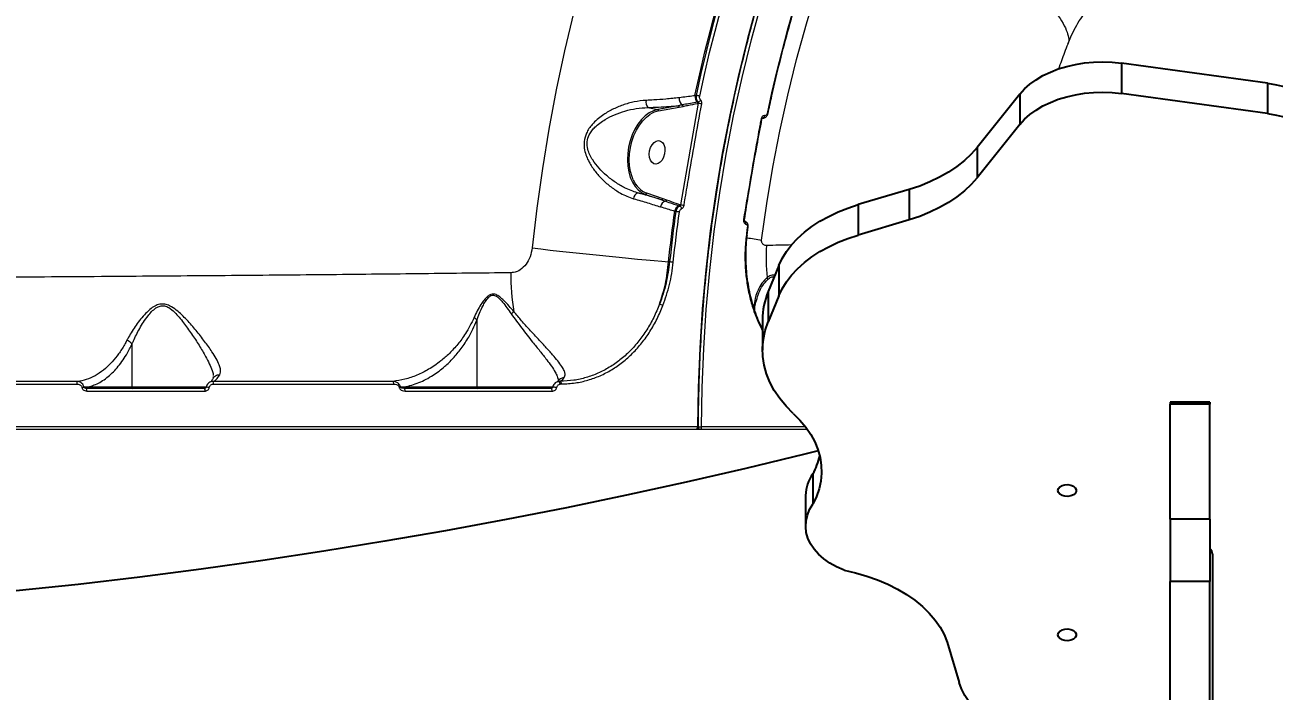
# Model space of a CAD drawing. Header units: millimetres. Extents: x -6879 to 7341, y -8047 to 7187.
# Drawn here: x -119.9 to 352.9, y 1686.1 to 1938.3 of the extents above; entities that cross this region are included whole.
import ezdxf

# ---------------------------------------------------------------- set-up
doc = ezdxf.new("R2010")
doc.units = ezdxf.units.MM
for name, color, linetype in [('DIKOM_ОБЪЕКТ', 7, 'Continuous'), ('DIKOM_РАЗМЕР_ЗОНА', 7, 'Continuous'), ('DIKOM_РАЗМЕР_ОБЪЕКТА', 7, 'Continuous')]:
    doc.layers.add(name, color=color, linetype=linetype)
doc.styles.add('style1', font='arial.ttf', dxfattribs={"width": 0.8})
doc.dimstyles.new('1-50', dxfattribs={"dimtxt": 300, "dimasz": 200, "dimexe": 100, "dimexo": 0, "dimgap": 100, "dimtad": 0, "dimdec": 0, "dimtxsty": 'style1', "dimcen": 0, "dimclrd": 7, "dimclre": 7, "dimadec": 1, "dimazin": 2, "dimtfac": 1, "dimtdec": 0, "dimtmove": 1, "dimatfit": 3, "dimfxl": 0, "dimlwd": 25, "dimlwe": 18, "dimarcsym": 0})

# ---------------------------------------------------------------- blocks, each defined once
blk = doc.blocks.new('A$C65FB368C')
for p, q in [((-1052.1, 36.82), (-1059.65, -18.48)), ((-1052.1, 36.82), (-1040.61, 36.82)), ((-1040.61, 36.82), (-1048.16, -18.48)), ((-931.22, 15), (-931.22, 0)), ((-931.22, 15), (-930.5, 15)), ((-930.5, 15), (-930.5, 0)), ((-886.95, 15), (-930.5, 15)), ((-886.95, 15), (-886.95, 0)), ((-886.95, 15), (-863.42, 15)), ((-873.71, 16), (-795.44, 16)), ((-863.42, 15), (-863.42, 0)), ((-759.28, 15), (-863.42, 15)), ((-931.22, 0), (-930.5, 0)), ((-886.95, 0), (-930.5, 0)), ((-886.95, 0), (-863.42, 0)), ((-759.28, 0), (-863.42, 0)), ((-1059.65, -18.48), (-1048.16, -18.48)), ((-1047.92, -56.88), (-1036.43, -56.88)), ((-1047.92, -56.88), (-1027.71, -73.04)), ((-1036.43, -56.88), (-1016.22, -73.04)), ((-1027.71, -73.04), (-1016.22, -73.04)), ((-840.35, -84.36), (-825.14, -79.93)), ((-1011.79, -98.85), (-1000.3, -98.85)), ((-1011.79, -98.85), (-1006.08, -118.05)), ((-1000.3, -98.85), (-994.58, -118.05)), ((-1006.08, -118.05), (-994.58, -118.05)), ((-904.15, -135.23), (-892.66, -135.23)), ((-895.96, -137.97), (-884.47, -137.97)), ((-983.01, -148.12), (-971.52, -148.12)), ((-983.01, -148.12), (-973.14, -152.17)), ((-971.52, -148.12), (-961.65, -152.17)), ((-973.14, -152.17), (-961.65, -152.17)), ((-962.45, -154.31), (-950.96, -154.31))]:
    blk.add_line(p, q)
at = {"flags": 128}
for points in [[(-1052.1, 36.82), (-1051.51, 40.28), (-1050.69, 43.62), (-1049.66, 46.81), (-1048.43, 49.82), (-1047.01, 52.63), (-1045.41, 55.19), (-1043.65, 57.49), (-1041.75, 59.49), (-1039.73, 61.18), (-1037.6, 62.55), (-1035.4, 63.57)], [(-1040.61, 36.82), (-1040.02, 40.28), (-1039.2, 43.62), (-1038.17, 46.81), (-1036.94, 49.82), (-1035.52, 52.63), (-1033.92, 55.19), (-1032.16, 57.49), (-1030.26, 59.49), (-1028.24, 61.18), (-1026.11, 62.55), (-1023.91, 63.57)], [(-1047.92, -56.88), (-1049.88, -55.12), (-1051.71, -53.06), (-1053.4, -50.73), (-1054.93, -48.15), (-1056.28, -45.34), (-1057.45, -42.34), (-1058.42, -39.16), (-1059.18, -35.85), (-1059.72, -32.44), (-1060.04, -28.97), (-1060.14, -25.46), (-1060, -21.95), (-1059.65, -18.48)], [(-1036.43, -56.88), (-1038.39, -55.12), (-1040.22, -53.06), (-1041.91, -50.73), (-1043.44, -48.15), (-1044.79, -45.34), (-1045.96, -42.34), (-1046.93, -39.16), (-1047.69, -35.85), (-1048.23, -32.44), (-1048.55, -28.97), (-1048.65, -25.46), (-1048.51, -21.95), (-1048.16, -18.48)], [(-897.81, -42.5), (-898.54, -42.31), (-899.19, -41.76), (-899.69, -40.91), (-899.99, -39.86), (-900.05, -38.71), (-899.87, -37.59), (-899.47, -36.63), (-898.88, -35.92), (-898.18, -35.55), (-897.44, -35.55), (-896.74, -35.92), (-896.16, -36.63), (-895.75, -37.59), (-895.57, -38.71), (-895.63, -39.86), (-895.93, -40.91), (-896.43, -41.76), (-897.08, -42.31), (-897.81, -42.5)], [(-843.17, -42.5), (-843.9, -42.31), (-844.56, -41.76), (-845.06, -40.91), (-845.35, -39.86), (-845.42, -38.71), (-845.23, -37.59), (-844.83, -36.63), (-844.24, -35.92), (-843.54, -35.55), (-842.8, -35.55), (-842.1, -35.92), (-841.52, -36.63), (-841.11, -37.59), (-840.93, -38.71), (-840.99, -39.86), (-841.29, -40.91), (-841.79, -41.76), (-842.44, -42.31), (-843.17, -42.5)], [(-804.17, -53.62), (-805.27, -57.2), (-806.57, -60.61), (-808.06, -63.83), (-809.73, -66.83), (-811.56, -69.58), (-813.54, -72.07), (-815.66, -74.28), (-817.9, -76.18), (-820.24, -77.77), (-822.66, -79.02), (-825.14, -79.93)], [(-1027.71, -73.04), (-1025.17, -75.29), (-1022.75, -77.86), (-1020.48, -80.73), (-1018.37, -83.88), (-1016.43, -87.29), (-1014.68, -90.94), (-1013.13, -94.8), (-1011.79, -98.85)], [(-1016.22, -73.04), (-1013.68, -75.29), (-1011.26, -77.86), (-1008.99, -80.73), (-1006.87, -83.88), (-1004.94, -87.29), (-1003.19, -90.94), (-1001.64, -94.8), (-1000.3, -98.85)], [(-867.6, -123.45), (-866.61, -119.06), (-865.39, -114.82), (-863.96, -110.74), (-862.32, -106.85), (-860.48, -103.19), (-858.45, -99.77), (-856.26, -96.62), (-853.9, -93.76), (-851.41, -91.2), (-848.78, -88.97), (-846.06, -87.08), (-843.24, -85.54), (-840.35, -84.36)], [(-983.01, -148.12), (-985.71, -146.83), (-988.34, -145.21), (-990.87, -143.27), (-993.3, -141.02), (-995.6, -138.47), (-997.77, -135.65), (-999.78, -132.57), (-1001.63, -129.24), (-1003.3, -125.7), (-1004.79, -121.96), (-1006.08, -118.05)], [(-971.52, -148.12), (-974.22, -146.83), (-976.85, -145.21), (-979.38, -143.27), (-981.81, -141.02), (-984.11, -138.47), (-986.28, -135.65), (-988.29, -132.57), (-990.14, -129.24), (-991.81, -125.7), (-993.3, -121.96), (-994.58, -118.05)], [(-867.6, -123.45), (-868.86, -126.24), (-870.32, -128.79), (-871.95, -131.09), (-873.73, -133.08), (-875.65, -134.76), (-877.67, -136.11), (-879.77, -137.09), (-881.93, -137.72), (-884.12, -137.96), (-886.32, -137.83), (-888.49, -137.33), (-890.61, -136.46), (-892.66, -135.23)], [(-926.95, -142.64), (-924.43, -140.12), (-921.79, -137.92), (-919.05, -136.04), (-916.22, -134.51), (-913.32, -133.33), (-910.38, -132.51), (-907.4, -132.05), (-904.4, -131.96), (-901.41, -132.23), (-898.45, -132.87), (-895.52, -133.87), (-892.66, -135.23)], [(-912.9, -133.19), (-911.63, -138.25), (-906.19, -160.66), (-900.99, -183.17), (-896.03, -205.8), (-891.31, -228.52), (-886.83, -251.34), (-882.59, -274.26), (-878.59, -297.26), (-874.84, -320.34), (-871.34, -343.5), (-868.07, -366.74), (-865.06, -390.03), (-862.29, -413.39), (-859.77, -436.81), (-857.5, -460.27), (-855.47, -483.78), (-853.7, -507.33), (-852.17, -530.92)], [(-926.95, -142.64), (-929.73, -145.39), (-932.65, -147.81), (-935.68, -149.86), (-938.81, -151.53), (-942.01, -152.82), (-945.26, -153.71), (-948.55, -154.21), (-951.85, -154.3), (-955.15, -153.99), (-958.42, -153.28), (-961.65, -152.17)]]:
    blk.add_lwpolyline(points, dxfattribs=at)
for centre, radius, start, end in [((-873.66, 13.16), 2.85, 90.9951, 139.9134), ((-917.43, -159.6), 27.76, 61.4252, 76.3739), ((-895.75, -123.86), 14.13, 233.5213, 269.1491), ((-962.39, -126.35), 27.97, 247.3883, 269.8686)]:
    blk.add_arc(centre, radius, start, end)
blk = doc.blocks.new('A$C5DEC43E6')
at = {"color": 7, "linetype": 'Continuous', "lineweight": 15, "rotation": 270}
blk.add_blockref('A$C65FB368C', (448.01, -450), dxfattribs=at)
blk = doc.blocks.new('*D19')
at = {"layer": 'Defpoints', "color": 0, "transparency": 16777216}
for p in [(5624.04, 6094.27), (-4435.35, 2864.29), (5624.04, -2640.11)]:
    blk.add_point(p, dxfattribs=at)
at = {"layer": 'DIKOM_РАЗМЕР_ОБЪЕКТА', "color": 7, "lineweight": 18, "transparency": 16777216}
for p, q in [((-4435.35, 2864.29), (-4435.35, 6194.27)), ((5624.04, -2640.11), (5624.04, 6194.27))]:
    blk.add_line(p, q, dxfattribs=at)
at = {"layer": 'DIKOM_РАЗМЕР_ОБЪЕКТА', "color": 7, "lineweight": 25, "transparency": 16777216}
for p, q in [((-4235.35, 6094.27), (2113.67, 6094.27)), ((5424.04, 6094.27), (3193.46, 6094.27))]:
    blk.add_line(p, q, dxfattribs=at)
at = {"layer": 'DIKOM_РАЗМЕР_ОБЪЕКТА', "color": 7, "transparency": 16777216}
for points in [[(-4235.35, 6127.6), (-4235.35, 6060.94), (-4435.35, 6094.27)], [(5424.04, 6127.6), (5424.04, 6060.94), (5624.04, 6094.27)]]:
    blk.add_solid(points, dxfattribs=at)
at = {"layer": 'DIKOM_РАЗМЕР_ОБЪЕКТА', "color": 0, "transparency": 16777216, "insert": (2653.56, 6094.27), "char_height": 300, "attachment_point": 5, "style": 'style1'}
blk.add_mtext('10100', dxfattribs=at)
blk = doc.blocks.new('*D17')
at = {"layer": 'Defpoints', "color": 0, "transparency": 16777216}
for p in [(-5935.35, 6990.27), (-5935.35, 998.27), (7340.79, -2830.86)]:
    blk.add_point(p, dxfattribs=at)
at = {"layer": 'DIKOM_РАЗМЕР_ЗОНА', "color": 7, "lineweight": 18, "transparency": 16777216}
for p, q in [((-5935.35, 998.27), (-5935.35, 7090.27)), ((7340.79, -2830.86), (7340.79, 7090.27))]:
    blk.add_line(p, q, dxfattribs=at)
at = {"layer": 'DIKOM_РАЗМЕР_ЗОНА', "color": 7, "lineweight": 25, "transparency": 16777216}
for p, q in [((-5735.35, 6990.27), (2016.67, 6990.27)), ((7140.79, 6990.27), (3096.46, 6990.27))]:
    blk.add_line(p, q, dxfattribs=at)
at = {"layer": 'DIKOM_РАЗМЕР_ЗОНА', "color": 7, "transparency": 16777216}
for points in [[(-5735.35, 7023.6), (-5735.35, 6956.94), (-5935.35, 6990.27)], [(7140.79, 7023.6), (7140.79, 6956.94), (7340.79, 6990.27)]]:
    blk.add_solid(points, dxfattribs=at)
at = {"layer": 'DIKOM_РАЗМЕР_ЗОНА', "color": 0, "transparency": 16777216, "insert": (2556.56, 6990.27), "char_height": 300, "attachment_point": 5, "style": 'style1'}
blk.add_mtext('13300', dxfattribs=at)

msp = doc.modelspace()

# ---------------------------------------------------------------- linework, layer by layer
at = {"layer": 'DIKOM_ОБЪЕКТ', "color": 7, "linetype": 'Continuous', "lineweight": 15}
for p, q in [((134.14, 1911.62), (133.69, 1911.55)), ((115.85, 1907.05), (119.57, 1906.31)), ((127.37, 1907.72), (119.57, 1906.31)), ((119.93, 1905.74), (127.73, 1907.16)), ((127.73, 1907.16), (129.23, 1907.47)), ((134.88, 1908.63), (128.18, 1870.15)), ((134.79, 1908.61), (134.88, 1908.63)), ((159.01, 1902.61), (159.01, 1902.62)), ((159.27, 1903.07), (159.34, 1903.08)), ((159.34, 1903.08), (159.36, 1903.08)), ((160.08, 1903.95), (160.06, 1903.96)), ((111.96, 1874.74), (114.94, 1874.15)), ((114.94, 1874.15), (121.1, 1872.1)), ((121.6, 1872.51), (115.44, 1874.56)), ((123, 1872), (121.6, 1872.51)), ((126.02, 1867.8), (126.43, 1867.66)), ((127.63, 1869.83), (127.95, 1869.73)), ((128.18, 1870.15), (127.95, 1870.22)), ((152.4, 1864.51), (152.4, 1864.52)), ((152.54, 1863.91), (152.49, 1863.93)), ((152.54, 1863.91), (152.5, 1863.93)), ((152.91, 1863.8), (152.53, 1863.98)), ((152.56, 1863.91), (152.54, 1863.91)), ((152.93, 1862.88), (152.95, 1862.88)), ((153.46, 1858.86), (153.85, 1861.74)), ((124.11, 1848.58), (123.69, 1848.58)), ((51.14, 1826.51), (51.14, 1801.18)), ((-79.41, 1817.39), (-79.41, 1801.18)), ((-48.65, 1805.17), (-48.63, 1804.88)), ((81.64, 1803.19), (81.99, 1803.29)), ((82.68, 1803.36), (81.99, 1803.29)), ((82.71, 1802.3), (83.15, 1802.35)), ((-79.41, 1801.18), (-95.89, 1801.18)), ((-51.24, 1801.18), (-79.41, 1801.18)), ((51.14, 1801.18), (23.71, 1801.18)), ((80, 1801.18), (51.14, 1801.18)), ((-491.53, 1785.18), (176.18, 1785.18))]:
    msp.add_line(p, q, dxfattribs=at)
at = {"layer": 'DIKOM_ОБЪЕКТ', "color": 7, "linetype": 'Continuous', "lineweight": 15, "flags": 128}
for points in [[(215.87, 2083.49), (208.51, 2070.64), (201.48, 2057.59), (194.78, 2044.37), (188.41, 2030.98), (182.39, 2017.43), (176.7, 2003.72), (171.37, 1989.87), (166.38, 1975.89), (161.75, 1961.79), (157.48, 1947.56), (153.56, 1933.23), (150.01, 1918.81), (146.83, 1904.29), (144.01, 1889.7), (141.56, 1875.04), (139.48, 1860.32), (137.77, 1845.55), (136.43, 1830.74), (135.47, 1815.91), (134.88, 1801.05), (134.67, 1786.18)], [(136.21, 1786.18), (136.42, 1801), (137, 1815.82), (137.96, 1830.61), (139.29, 1845.37), (141, 1860.1), (143.07, 1874.77), (145.52, 1889.39), (148.33, 1903.94), (151.5, 1918.41), (155.04, 1932.79), (158.95, 1947.08), (163.21, 1961.26), (167.82, 1975.32), (172.79, 1989.26), (178.11, 2003.07), (183.78, 2016.73), (189.79, 2030.24), (196.13, 2043.6), (202.82, 2056.78), (209.83, 2069.78), (217.17, 2082.6)], [(127.63, 2057.29), (121.51, 2043.47), (115.7, 2029.52), (110.23, 2015.43), (105.08, 2001.22), (100.25, 1986.88), (95.77, 1972.44), (91.61, 1957.89), (87.79, 1943.25), (84.31, 1928.52), (81.18, 1913.71), (78.38, 1898.84), (75.93, 1883.89), (73.83, 1868.9), (72.07, 1853.86)], [(158.93, 1856.83), (160.89, 1870.63), (163.2, 1884.39), (165.85, 1898.08), (168.85, 1911.69), (172.18, 1925.23), (175.86, 1938.67), (179.86, 1952.02), (184.2, 1965.25), (188.87, 1978.37), (193.87, 1991.37), (199.19, 2004.24)], [(133.69, 1911.55), (135.52, 1919.85), (137.48, 1928.14), (139.54, 1936.39), (141.73, 1944.61), (144.03, 1952.8), (146.44, 1960.96), (148.97, 1969.08), (151.61, 1977.16)], [(151.97, 1976.91), (149.34, 1968.87), (146.83, 1960.79), (144.43, 1952.67), (142.14, 1944.52), (139.97, 1936.34), (137.91, 1928.13), (135.97, 1919.89), (134.14, 1911.62)], [(135.48, 1911.34), (137.31, 1919.59), (139.25, 1927.81), (141.3, 1936.01), (143.47, 1944.17), (145.75, 1952.3), (148.15, 1960.4), (150.66, 1968.46), (153.28, 1976.48)], [(178.06, 1967.26), (175.54, 1959.56), (173.13, 1951.82), (170.82, 1944.05), (168.63, 1936.25), (166.55, 1928.41), (164.58, 1920.55), (162.72, 1912.65), (160.98, 1904.73)], [(119.57, 1906.31), (117.97, 1905.84), (116.38, 1905.03), (114.86, 1903.89), (113.42, 1902.45), (112.11, 1900.74), (110.94, 1898.8), (109.96, 1896.66), (109.17, 1894.39), (108.59, 1892.02), (108.25, 1889.61), (108.13, 1887.21), (108.26, 1884.87), (108.62, 1882.65), (109.21, 1880.59), (110.01, 1878.74), (111.01, 1877.14), (112.18, 1875.82), (113.5, 1874.82), (114.94, 1874.15)], [(110.35, 1879.63), (109.88, 1880.8), (109.31, 1882.8), (108.96, 1884.95), (108.84, 1887.22), (108.95, 1889.55), (109.28, 1891.88), (109.84, 1894.18), (110.61, 1896.39), (111.56, 1898.46), (112.69, 1900.34), (113.97, 1902), (115.36, 1903.4), (116.66, 1904.39)], [(122.18, 1889.44), (121.81, 1888.22), (121.24, 1887.15), (120.52, 1886.31), (119.71, 1885.78), (118.87, 1885.59), (118.06, 1885.76), (117.37, 1886.28), (116.83, 1887.1), (116.5, 1888.16), (116.4, 1889.38), (116.54, 1890.64), (116.91, 1891.86), (117.48, 1892.93), (118.2, 1893.77), (119.02, 1894.3), (119.86, 1894.49), (120.66, 1894.32), (121.36, 1893.8), (121.89, 1892.97), (122.22, 1891.91), (122.32, 1890.7), (122.18, 1889.44)], [(123.69, 1848.58), (123.94, 1850.98), (124.21, 1853.39), (124.49, 1855.79), (124.78, 1858.2), (125.07, 1860.6), (125.38, 1863), (125.69, 1865.4), (126.02, 1867.8)], [(126.43, 1867.66), (126.1, 1865.28), (125.79, 1862.9), (125.49, 1860.51), (125.19, 1858.13), (124.91, 1855.74), (124.63, 1853.35), (124.37, 1850.97), (124.11, 1848.58)], [(125.48, 1848.43), (125.74, 1850.82), (126, 1853.2), (126.28, 1855.58), (126.56, 1857.97), (126.85, 1860.35), (127.16, 1862.72), (127.47, 1865.1), (127.79, 1867.48)], [(153.52, 1861.8), (153.47, 1861.44), (153.43, 1861.08), (153.38, 1860.72), (153.33, 1860.36), (153.28, 1860), (153.24, 1859.64), (153.19, 1859.28), (153.14, 1858.92)], [(153.46, 1858.86), (153.46, 1858.86), (153.46, 1858.86)], [(72.07, 1853.86), (75.38, 1853.48), (78.85, 1853.08), (82.45, 1852.68), (86.15, 1852.28), (89.92, 1851.87), (93.72, 1851.47), (97.51, 1851.07), (101.26, 1850.69), (104.94, 1850.32), (108.51, 1849.97), (111.95, 1849.64), (115.21, 1849.33), (118.27, 1849.05), (121.11, 1848.8), (123.69, 1848.58)], [(82.71, 1802.3), (82.67, 1802.51), (82.6, 1802.7), (82.52, 1802.88), (82.43, 1803.03), (82.32, 1803.15), (82.21, 1803.24), (82.1, 1803.29), (81.99, 1803.29)], [(23.98, 1799.68), (23.97, 1799.87), (23.95, 1800.06), (23.91, 1800.23), (23.87, 1800.39), (23.81, 1800.51), (23.75, 1800.6), (23.67, 1800.66), (23.6, 1800.68)], [(79.65, 1799.67), (79.64, 1799.87), (79.61, 1800.06), (79.57, 1800.23), (79.5, 1800.38), (79.42, 1800.51), (79.34, 1800.6), (79.24, 1800.66), (79.14, 1800.68)], [(81.34, 1800.97), (81.09, 1801.02), (80.81, 1801.06), (80.53, 1801.1), (80.28, 1801.13), (80.07, 1801.15), (79.92, 1801.15), (79.85, 1801.14), (79.86, 1801.11)], [(134.03, 1785.18), (134.15, 1785.2), (134.27, 1785.26), (134.39, 1785.35), (134.48, 1785.47), (134.56, 1785.62), (134.62, 1785.8), (134.66, 1785.98), (134.67, 1786.18)], [(134.67, 1786.18), (134.81, 1786.18), (134.92, 1786.18), (134.99, 1786.18), (135.03, 1786.18), (135.03, 1786.18)], [(135.02, 1786.18), (135.1, 1786.18), (135.28, 1786.18), (135.48, 1786.18), (135.67, 1786.18), (135.86, 1786.18), (136.04, 1786.18), (136.21, 1786.18)], [(135.56, 1785.18), (135.69, 1785.2), (135.81, 1785.26), (135.92, 1785.35), (136.02, 1785.47), (136.1, 1785.62), (136.16, 1785.8), (136.19, 1785.98), (136.21, 1786.18)]]:
    msp.add_lwpolyline(points, dxfattribs=at)
at = {"layer": 'DIKOM_ОБЪЕКТ', "color": 7, "linetype": 'Continuous', "lineweight": 15}
for centre, radius, start, end in [((130.84, 1910.46), 3.11, 174.6081, 231.833), ((136.8, 1911.3), 3.12, 175.5751, 225.3482), ((130.23, 1889.58), 22.38, 76.4093, 79.9334), ((118.97, 1909.28), 3.83, 172.9971, 215.6358), ((121.73, 1896.77), 9.15, 101.3474, 123.636), ((119.4, 1905.8), 0.539, 353.9761, 70.7802), ((127.19, 1907.21), 0.54, 353.9931, 70.7632), ((128.65, 1907.5), 0.582, 356.9761, 61.9334), ((134.18, 1908.64), 0.619, 357.0911, 45.8062), ((134.54, 1910.64), 1.54, 282.4165, 328.6194), ((127.25, 1862.95), 46.31, 78.8092, 80.5164), ((158.12, 1899.36), 3.38, 74.6849, 80.3287), ((159.07, 1904.04), 0.999, 285.6848, 354.9736), ((159.09, 1904.04), 0.998, 285.6729, 354.9779), ((160.68, 1903.14), 1.62, 67.4693, 79.2035), ((118.93, 1883.14), 9.27, 202.2571, 247.9054), ((113.17, 1872.3), 2.73, 116.3692, 175.5211), ((114.97, 1874.63), 0.48, 267.1281, 351.4716), ((121.13, 1872.58), 0.48, 267.1281, 351.4716), ((123.29, 1869.04), 2.65, 106.0349, 171.7005), ((122.49, 1872.11), 0.52, 277.149, 348.3029), ((128.78, 1867.27), 2.81, 114.0854, 169.1469), ((122.56, 1833.83), 34.06, 81.1598, 83.4766), ((127.41, 1870.34), 0.558, 293.8011, 347.7074), ((127.35, 1868.54), 1.33, 8.1891, 63.4543), ((125.73, 1850.46), 19.84, 78.9461, 82.9332), ((151.91, 1863.29), 1.32, 68.2079, 82.6865), ((152.04, 1863.13), 0.926, 344.3469, 57.5014), ((152.06, 1863.13), 0.926, 344.3574, 57.4981), ((152.93, 1856.84), 2.09, 75.1739, 84.1903), ((153.24, 1859.4), 2.43, 75.4235, 83.1812), ((222.07, 2264.64), 412.67, 260.4095, 261.1981), ((226.46, 1850.58), 65.86, 176.3583, 186.8724), ((139.53, 1843.1), 75.57, 178.9638, 190.2078), ((120.25, 1804.43), 44.31, 83.2165, 84.997), ((159.08, 1841.77), 2.19, 5.044, 25.0497), ((38.17, 1860.9), 41.24, 309.0395, 310.8611), ((119.76, 1828.94), 3.62, 59.9957, 81.8877), ((-103.72, 1802.5), 3.62, 356.4491, 12.2864), ((-50.14, 1802.51), 1.6, 352.2653, 29.2045), ((18.57, 1802.51), 1.1, 349.8216, 47.2937), ((82.19, 1802.51), 0.975, 350.4756, 59.9214), ((-105.94, 1856.12), 55.63, 277.8165, 278.6237), ((-99.4, 1799.93), 2.86, 355.0338, 15.2539), ((-95.42, 1801.15), 0.471, 176.3207, 265.7914), ((-78.94, 1801.15), 0.471, 176.3207, 265.7914), ((-53.16, 1799.92), 1.44, 350.3836, 31.85), ((-51.95, 1791.65), 9.48, 79.1836, 86.4292), ((20.68, 1808.39), 7.42, 278.1246, 282.0002), ((24.18, 1801.15), 0.471, 176.3207, 265.7914), ((51.61, 1801.15), 0.471, 176.3207, 265.7914), ((134.03, 1786.18), 1, 270, 344.7237), ((135.62, 1785.95), 0.776, 199.5674, 265.4494), ((134.03, 1786.18), 1, 344.7237, 359.9029)]:
    msp.add_arc(centre, radius, start, end, dxfattribs=at)
for points, knots in [([(135.03, 1786.18), (135.04, 1788.55), (135.08, 1795.44), (135.38, 1806.83), (136.03, 1820.36), (136.99, 1833.86), (138.26, 1847.34), (139.85, 1860.79), (141.74, 1874.19), (143.94, 1887.55), (146.44, 1900.85), (149.25, 1914.08), (152.36, 1927.25), (155.78, 1940.34), (159.49, 1953.35), (163.51, 1966.26), (167.81, 1979.07), (172.42, 1991.78), (177.31, 2004.38), (182.49, 2016.86), (187.95, 2029.21), (193.7, 2041.43), (199.73, 2053.51), (206.03, 2065.44), (211.54, 2075.33), (214.99, 2081.23), (216.16, 2083.24)], [0, 0, 0, 0, 0.022818, 0.066212, 0.109606, 0.153, 0.196394, 0.239788, 0.283183, 0.326577, 0.369971, 0.413366, 0.45676, 0.500154, 0.543548, 0.586942, 0.630337, 0.673731, 0.717125, 0.76052, 0.803914, 0.847308, 0.890703, 0.934097, 0.977492, 1, 1, 1, 1]), ([(201.73, 2004.88), (205.11, 2002.26), (211.88, 1997.03), (221.24, 1989.56), (229.97, 1982.39), (238.29, 1975.33), (246.06, 1968.47), (253.16, 1961.88), (259.37, 1955.76), (264.62, 1950.14), (268.88, 1945.08), (272, 1940.73), (274.07, 1937.07), (275.06, 1934.11), (275.29, 1932.17), (274.85, 1931.43), (274.75, 1931.26)], [0, 0, 0, 0, 0.069462, 0.138924, 0.209077, 0.279231, 0.356783, 0.434396, 0.511948, 0.591787, 0.671691, 0.751528, 0.826641, 0.901811, 0.976923, 1, 1, 1, 1]), ([(161.29, 1904.64), (161.79, 1906.92), (163.23, 1913.56), (165.85, 1924.49), (169.24, 1937.39), (172.93, 1950.21), (176.03, 1960.11), (177.9, 1965.72), (178.36, 1967.12)], [0, 0, 0, 0, 0.108266, 0.314161, 0.52006, 0.72596, 0.931859, 1, 1, 1, 1]), ([(274.92, 1931.19), (275.26, 1932.09), (276.06, 1934.18), (277.66, 1937.34), (279.64, 1940.65), (281.88, 1943.73), (284.3, 1946.57), (286.87, 1949.14), (289.53, 1951.42), (292.24, 1953.4), (294.94, 1955.1), (297.57, 1956.51), (300.11, 1957.67), (302.51, 1958.59), (304.76, 1959.3), (306.82, 1959.83), (308.7, 1960.22), (310.37, 1960.48), (311.85, 1960.64), (313.09, 1960.73), (314.24, 1960.76), (315.14, 1960.75), (315.77, 1960.72), (316.14, 1960.69), (316.18, 1960.69), (316.19, 1960.68)], [0, 0, 0, 0, 0.033209, 0.077659, 0.12179, 0.165538, 0.208854, 0.251705, 0.294061, 0.335891, 0.377176, 0.417938, 0.458259, 0.498289, 0.538254, 0.578384, 0.618965, 0.660342, 0.702888, 0.746981, 0.793076, 0.845543, 0.895312, 0.948161, 1, 1, 1, 1]), ([(271.43, 1921.7), (272.15, 1923.79), (273.28, 1926.98), (274.48, 1930.13), (274.9, 1931.2)], [0.8656334, 0.8656334, 0.8656334, 0.8656334, 0.9539641, 1, 1, 1, 1]), ([(127.75, 1910.75), (126.09, 1910.56), (123.05, 1910.21), (118.74, 1909.91), (116.16, 1909.79), (115.17, 1909.75)], [0, 0, 0, 0, 0.425109, 0.778074, 1, 1, 1, 1]), ([(133.69, 1911.55), (133.49, 1911.51), (132.49, 1911.32), (130.57, 1911.07), (128.69, 1910.86), (127.75, 1910.75)], [0, 0, 0, 0, 0.108868, 0.552789, 1, 1, 1, 1]), ([(134.14, 1911.62), (134.12, 1911.52), (134.08, 1911.14), (134.13, 1910.48), (134.39, 1909.7), (134.71, 1909.32), (134.87, 1909.13)], [0, 0, 0, 0, 0.1092289, 0.407945, 0.7031199, 1, 1, 1, 1]), ([(135.85, 1909.84), (135.76, 1909.95), (135.58, 1910.18), (135.44, 1910.65), (135.43, 1911.05), (135.47, 1911.28), (135.48, 1911.34)], [0, 0, 0, 0, 0.295403, 0.590327, 0.8901, 1, 1, 1, 1]), ([(115.17, 1909.75), (113.69, 1909.61), (110.73, 1909.34), (106.41, 1908.06), (102.35, 1906.34), (99.12, 1904.43), (96.6, 1902.5), (94.88, 1900.81), (93.53, 1899.06), (92.36, 1896.95), (91.6, 1894.18), (91.78, 1891.17), (92.55, 1888.57), (93.81, 1885.84), (95.81, 1882.84), (98.64, 1879.69), (101.87, 1876.88), (105.05, 1874.79), (107.94, 1873.34), (109.61, 1872.79), (110.45, 1872.51)], [0, 0, 0, 0, 0.075449, 0.151029, 0.221387, 0.291725, 0.334659, 0.377544, 0.410426, 0.443257, 0.49625, 0.549081, 0.58899, 0.628976, 0.696946, 0.765011, 0.836351, 0.907632, 0.953831, 1, 1, 1, 1]), ([(111.96, 1874.74), (111.14, 1875), (109.49, 1875.51), (106.64, 1876.83), (103.46, 1878.7), (100.2, 1881.2), (97.3, 1884.01), (95.23, 1886.66), (93.86, 1889.1), (93.01, 1891.38), (92.74, 1894.05), (93.45, 1896.48), (94.59, 1898.28), (95.91, 1899.77), (97.61, 1901.2), (100.09, 1902.82), (103.28, 1904.39), (107.24, 1905.77), (111.49, 1906.78), (114.39, 1906.96), (115.85, 1907.05)], [0, 0, 0, 0, 0.04688, 0.09449, 0.16679, 0.240771, 0.308685, 0.378023, 0.416344, 0.455549, 0.504916, 0.554033, 0.584911, 0.61674, 0.658912, 0.701802, 0.772713, 0.845077, 0.92141, 1, 1, 1, 1]), ([(115.85, 1907.05), (117.21, 1907.09), (119.94, 1907.18), (123.8, 1907.41), (126.2, 1907.62), (127.37, 1907.72)], [0, 0, 0, 0, 0.3357558, 0.674759, 1, 1, 1, 1]), ([(128.92, 1908.02), (128.7, 1907.97), (128.18, 1907.86), (127.66, 1907.77), (127.37, 1907.72)], [0, 0, 0, 0, 0.440438, 1, 1, 1, 1]), ([(134.61, 1909.09), (134.39, 1909.05), (133.29, 1908.85), (131.41, 1908.51), (129.71, 1908.17), (128.92, 1908.02)], [0, 0, 0, 0, 0.117889, 0.589453, 1, 1, 1, 1]), ([(129.23, 1907.47), (129.77, 1907.59), (131.63, 1908.01), (133.48, 1908.36), (134.79, 1908.61)], [0, 0, 0, 0, 0.291181, 1, 1, 1, 1]), ([(129.54, 1869.93), (129.65, 1870.59), (130.19, 1873.88), (132.33, 1886.7), (134.52, 1898.85), (136.23, 1908.38)], [0, 0, 0, 0, 0.051226, 0.256127, 1, 1, 1, 1]), ([(134.87, 1909.13), (134.83, 1909.13), (134.74, 1909.11), (134.65, 1909.09), (134.61, 1909.09)], [0, 0, 0, 0, 0.487958, 1, 1, 1, 1]), ([(134.87, 1909.13), (134.9, 1909.09), (134.94, 1909.01), (134.95, 1908.85), (134.92, 1908.72), (134.88, 1908.64), (134.88, 1908.63)], [0, 0, 0, 0, 0.286274, 0.589971, 0.913694, 1, 1, 1, 1]), ([(136.23, 1908.38), (136.24, 1908.42), (136.28, 1908.64), (136.27, 1909.02), (136.13, 1909.5), (135.95, 1909.72), (135.85, 1909.84)], [0, 0, 0, 0, 0.081067, 0.390813, 0.695134, 1, 1, 1, 1]), ([(158.69, 1902.69), (158.57, 1902.03), (157.96, 1898.75), (155.65, 1886.07), (153.64, 1874.02), (152.07, 1864.6)], [0, 0, 0, 0, 0.05171, 0.258551, 1, 1, 1, 1]), ([(152.43, 1864.51), (152.97, 1867.92), (154.49, 1877.34), (156.69, 1890.04), (158.43, 1899.32), (159.04, 1902.61)], [0, 0, 0, 0, 0.268158, 0.740535, 1, 1, 1, 1]), ([(160.06, 1903.96), (159.98, 1903.96), (159.78, 1903.99), (159.44, 1903.88), (159.1, 1903.6), (158.82, 1903.19), (158.73, 1902.85), (158.69, 1902.69)], [0, 0, 0, 0, 0.134296, 0.346899, 0.563223, 0.781717, 1, 1, 1, 1]), ([(159.02, 1902.61), (159.02, 1902.63), (159.03, 1902.72), (159.08, 1902.85), (159.17, 1903), (159.24, 1903.08), (159.28, 1903.09), (159.27, 1903.09), (159.27, 1903.09)], [0, 0, 0, 0, 0.0561941, 0.2801488, 0.4968556, 0.7177387, 0.948517, 1, 1, 1, 1]), ([(159.12, 1902.91), (159.25, 1902.95), (159.48, 1903), (159.77, 1903.05), (159.89, 1903.07)], [0, 0, 0, 0, 0.557067, 1, 1, 1, 1]), ([(159.25, 1903.08), (159.26, 1903.08), (159.29, 1903.09), (159.31, 1903.09), (159.34, 1903.08)], [0, 0, 0, 0, 0.111463, 1, 1, 1, 1]), ([(159.36, 1903.08), (159.53, 1903.05), (159.71, 1903.02), (159.87, 1903.09), (159.88, 1903.1)], [0, 0, 0, 0, 0.937267, 1, 1, 1, 1]), ([(159.87, 1903.1), (159.91, 1903.11), (160.14, 1903.12), (160.54, 1903.36), (160.97, 1903.82), (161.23, 1904.28), (161.26, 1904.58), (161.27, 1904.64)], [0, 0, 0, 0, 0.046552, 0.323103, 0.607322, 0.911797, 1, 1, 1, 1]), ([(160.98, 1904.73), (160.98, 1904.73), (160.96, 1904.62), (160.88, 1904.41), (160.73, 1904.19), (160.54, 1904.03), (160.32, 1903.93), (160.16, 1903.94), (160.08, 1903.95)], [0, 0, 0, 0, 0.0043587, 0.2198389, 0.4355946, 0.5683089, 0.7938721, 1, 1, 1, 1]), ([(110.45, 1872.51), (112.25, 1871.99), (115.89, 1870.92), (119.06, 1869.93), (120.67, 1869.42)], [0, 0, 0, 0, 0.494236, 1, 1, 1, 1]), ([(121.1, 1872.1), (119.67, 1872.53), (116.79, 1873.39), (113.58, 1874.29), (111.96, 1874.74)], [0, 0, 0, 0, 0.496072, 1, 1, 1, 1]), ([(120.67, 1869.42), (122.33, 1868.95), (124.22, 1868.4), (125.83, 1867.86), (126.02, 1867.8)], [0, 0, 0, 0, 0.882146, 1, 1, 1, 1]), ([(121.1, 1872.1), (121.31, 1872.03), (121.8, 1871.87), (122.29, 1871.69), (122.56, 1871.59)], [0, 0, 0, 0, 0.435327, 1, 1, 1, 1]), ([(122.56, 1871.59), (122.77, 1871.51), (123.81, 1871.12), (125.51, 1870.54), (126.98, 1870.05), (127.63, 1869.83)], [0, 0, 0, 0, 0.12228, 0.611441, 1, 1, 1, 1]), ([(127.95, 1870.22), (127.51, 1870.37), (125.85, 1870.93), (124.21, 1871.55), (123, 1872)], [0, 0, 0, 0, 0.264711, 1, 1, 1, 1]), ([(127.95, 1869.73), (127.87, 1869.69), (127.57, 1869.56), (127.1, 1869.17), (126.64, 1868.49), (126.5, 1867.94), (126.43, 1867.66)], [0, 0, 0, 0, 0.110563, 0.406314, 0.703469, 1, 1, 1, 1]), ([(127.79, 1867.48), (127.83, 1867.64), (127.9, 1867.98), (128.17, 1868.39), (128.44, 1868.63), (128.62, 1868.71), (128.67, 1868.73)], [0, 0, 0, 0, 0.296902, 0.594091, 0.889596, 1, 1, 1, 1]), ([(128.18, 1870.15), (128.17, 1870.09), (128.16, 1869.98), (128.09, 1869.83), (128.01, 1869.76), (127.96, 1869.73), (127.95, 1869.73)], [0, 0, 0, 0, 0.313243, 0.619761, 0.916817, 1, 1, 1, 1]), ([(128.67, 1868.73), (128.7, 1868.74), (128.87, 1868.81), (129.14, 1869.03), (129.42, 1869.43), (129.5, 1869.77), (129.54, 1869.93)], [0, 0, 0, 0, 0.085542, 0.389377, 0.694857, 1, 1, 1, 1]), ([(152.07, 1864.6), (152.06, 1864.43), (152.03, 1864.08), (152.15, 1863.59), (152.38, 1863.19), (152.66, 1862.96), (152.85, 1862.91), (152.93, 1862.88)], [0, 0, 0, 0, 0.218271, 0.436756, 0.653019, 0.865725, 1, 1, 1, 1]), ([(152.5, 1863.92), (152.5, 1863.92), (152.52, 1863.91), (152.48, 1863.94), (152.43, 1864.04), (152.39, 1864.18), (152.38, 1864.36), (152.39, 1864.52), (152.42, 1864.61), (152.43, 1864.64)], [0, 0, 0, 0, 0.041341, 0.252022, 0.417997, 0.575754, 0.737293, 0.913985, 1, 1, 1, 1]), ([(152.89, 1863.76), (152.81, 1863.81), (152.7, 1863.88), (152.58, 1863.9), (152.56, 1863.91)], [0, 0, 0, 0, 0.776239, 1, 1, 1, 1]), ([(153.84, 1861.74), (153.84, 1861.76), (153.91, 1862.03), (153.85, 1862.57), (153.57, 1863.22), (153.21, 1863.64), (152.93, 1863.75), (152.84, 1863.78)], [0, 0, 0, 0, 0.0188061, 0.3368872, 0.6207025, 0.8854048, 1, 1, 1, 1]), ([(152.95, 1862.88), (152.96, 1862.88), (153.06, 1862.86), (153.22, 1862.77), (153.38, 1862.59), (153.49, 1862.36), (153.55, 1862.1), (153.53, 1861.89), (153.52, 1861.8)], [0, 0, 0, 0, 0.034008, 0.252229, 0.470435, 0.597899, 0.819288, 1, 1, 1, 1]), ([(153.14, 1858.92), (152.94, 1856.91), (152.52, 1852.89), (152.61, 1846.95), (153.18, 1841.2), (154.22, 1835.71), (155.72, 1830.44), (157.45, 1826.02), (158.71, 1823.42), (159.24, 1822.4)], [0, 0, 0, 0, 0.0751083, 0.1502156, 0.2212828, 0.2925775, 0.3636458, 0.4347713, 0.4823934, 0.4823934, 0.4823934, 0.4823934]), ([(159.24, 1823.26), (159.21, 1823.34), (158.65, 1824.45), (157.63, 1826.63), (156.36, 1829.99), (155.27, 1833.52), (154.38, 1837.22), (153.7, 1841.06), (153.25, 1845), (153.02, 1849.01), (153.05, 1853.05), (153.23, 1856.34), (153.48, 1858.26), (153.56, 1858.85)], [0.0899781, 0.0899781, 0.0899781, 0.0899781, 0.0970276, 0.1895286, 0.2821729, 0.3762144, 0.4715262, 0.5679008, 0.6650469, 0.762628, 0.8602341, 0.9574398, 1, 1, 1, 1]), ([(72.07, 1853.86), (71.86, 1852.73), (71.46, 1850.49), (69.86, 1847.6), (67.67, 1845.48), (65.57, 1844.57), (64.32, 1844.49), (63.97, 1844.47)], [0, 0, 0, 0, 0.238523, 0.471337, 0.696811, 0.915991, 1, 1, 1, 1]), ([(160.73, 1854.77), (160.56, 1854.78), (160.21, 1854.8), (159.76, 1855.01), (159.4, 1855.33), (159.14, 1855.71), (158.97, 1856.11), (158.9, 1856.5), (158.92, 1856.72), (158.93, 1856.83)], [0, 0, 0, 0, 0.194398, 0.403747, 0.55389, 0.69099, 0.835073, 0.921937, 1, 1, 1, 1]), ([(63.97, 1844.47), (58.53, 1844.4), (47.64, 1844.27), (30.74, 1844.08), (13.49, 1843.89), (-4.36, 1843.71), (-22.77, 1843.54), (-41.72, 1843.38), (-60.9, 1843.22), (-80.91, 1843.07), (-101.74, 1842.92), (-123.36, 1842.77), (-145.04, 1842.64), (-166.68, 1842.51), (-188.18, 1842.39), (-209.44, 1842.28), (-230.44, 1842.17), (-251.13, 1842.08), (-271.48, 1841.99), (-291.4, 1841.9), (-310.78, 1841.83), (-329.56, 1841.75), (-347.68, 1841.69), (-365.14, 1841.63), (-381.89, 1841.57), (-397.86, 1841.52), (-412.98, 1841.48), (-427.45, 1841.44), (-440.66, 1841.4), (-448.83, 1841.38), (-452.54, 1841.37)], [0, 0, 0, 0, 0.0277666, 0.0555663, 0.0833658, 0.1111325, 0.1400374, 0.1689801, 0.1979227, 0.2268277, 0.2586376, 0.2905481, 0.3225101, 0.3544717, 0.386382, 0.4181913, 0.4498955, 0.4817, 0.5135556, 0.5454112, 0.5772155, 0.608919, 0.6405473, 0.6722761, 0.7040552, 0.7358344, 0.7675629, 0.7991907, 0.8325942, 0.8624571, 0.8624571, 0.8624571, 0.8624571]), ([(120.27, 1832.52), (121.08, 1835.07), (122.3, 1838.94), (123.27, 1844.38), (123.55, 1847.18), (123.69, 1848.58)], [0, 0, 0, 0, 0.49278, 0.746393, 1, 1, 1, 1]), ([(124.11, 1848.58), (123.72, 1845.86), (123.14, 1841.74), (121.68, 1836.42), (120.74, 1833.82), (120.27, 1832.52)], [0, 0, 0, 0, 0.492813, 0.746408, 1, 1, 1, 1]), ([(121.57, 1832.07), (122.46, 1834.67), (123.81, 1838.61), (124.94, 1844.15), (125.3, 1847.01), (125.48, 1848.43)], [0, 0, 0, 0, 0.4927637, 0.7463826, 1, 1, 1, 1]), ([(161.07, 1842.7), (160.36, 1841.99), (158.93, 1840.58), (157.31, 1837.51), (156.17, 1834.33), (156.13, 1831.92), (156.11, 1830.92)], [0, 0, 0, 0, 0.2273892, 0.4554078, 0.7756456, 1, 1, 1, 1]), ([(156.98, 1833.96), (157.25, 1834.94), (157.78, 1836.9), (159.24, 1839.68), (160.59, 1841.21), (161.27, 1841.97)], [0, 0, 0, 0, 0.332186, 0.666567, 1, 1, 1, 1]), ([(163.93, 1843.52), (163.57, 1843.61), (162.61, 1843.65), (161.68, 1843.18), (161.14, 1842.75), (161.07, 1842.7)], [0.6889255, 0.6889255, 0.6889255, 0.6889255, 0.7994081, 0.9763639, 1, 1, 1, 1]), ([(161.27, 1841.97), (161.68, 1842.3), (162.41, 1842.9), (163.3, 1843.01), (163.69, 1842.94), (163.69, 1842.94)], [0, 0, 0, 0, 0.1595516, 0.287535, 0.287631, 0.287631, 0.287631, 0.287631]), ([(65.16, 1829.71), (63.93, 1831.16), (62.22, 1833.16), (59.94, 1835.29), (58.58, 1836.17), (57.4, 1836.45), (56.3, 1836.27), (55.06, 1835.49), (53.82, 1834.16), (51.95, 1831.45), (50.85, 1829.18), (50.05, 1827.5)], [0, 0, 0, 0, 0.231115, 0.31967, 0.391408, 0.436699, 0.482219, 0.545666, 0.639712, 0.734234, 1, 1, 1, 1]), ([(51.14, 1826.53), (51.14, 1826.53), (51.72, 1828.3), (52.73, 1830.69), (54.3, 1833.57), (55.36, 1834.97), (56.43, 1835.83), (57.41, 1836.03), (58.45, 1835.71), (59.62, 1834.77), (61.62, 1832.49), (63.08, 1830.4), (64.15, 1828.87)], [0, 0, 0, 0, 0.00032, 0.27422, 0.369147, 0.463547, 0.523544, 0.564863, 0.606186, 0.674724, 0.763017, 1, 1, 1, 1]), ([(-46.21, 1805.8), (-46.08, 1806.11), (-45.8, 1806.76), (-45.89, 1808.04), (-46.38, 1809.73), (-47.44, 1811.9), (-49.28, 1814.88), (-51.85, 1818.47), (-55.1, 1822.53), (-58.58, 1826.63), (-61.91, 1829.88), (-64.78, 1831.88), (-66.95, 1832.66), (-68.94, 1832.65), (-70.88, 1831.87), (-72.65, 1830.61), (-75.14, 1828.21), (-77.99, 1824.65), (-80.13, 1821.18), (-81.12, 1819.3), (-81.33, 1818.92)], [0, 0, 0, 0, 0.039971, 0.083836, 0.127728, 0.188933, 0.250228, 0.335038, 0.41998, 0.502435, 0.584611, 0.629741, 0.65808, 0.686912, 0.717998, 0.753285, 0.78872, 0.88224, 0.975867, 1, 1, 1, 1]), ([(-79.42, 1817.4), (-79.41, 1817.4), (-79.25, 1817.81), (-78.39, 1819.79), (-76.57, 1823.41), (-74.18, 1827.21), (-72, 1829.78), (-70.5, 1831.13), (-68.9, 1831.94), (-67.72, 1832), (-66.63, 1831.81), (-65.14, 1831.15), (-63.33, 1829.58), (-61.52, 1827.6), (-59.33, 1824.84), (-56.78, 1821.26), (-53.96, 1816.94), (-51.71, 1813.15), (-50.06, 1809.96), (-49.14, 1807.69), (-48.69, 1806.21), (-48.67, 1805.64), (-48.67, 1805.52)], [0, 0, 0, 0, 0.0000974, 0.0265677, 0.1280454, 0.2317418, 0.2686385, 0.3062169, 0.3371341, 0.3599007, 0.3651093, 0.3932027, 0.4401097, 0.4843883, 0.5287204, 0.6195217, 0.7121583, 0.806809, 0.8729389, 0.9406414, 0.9870982, 1, 1, 1, 1]), ([(84.23, 1804.75), (84.4, 1805.18), (84.69, 1805.93), (84.19, 1807.43), (83.28, 1809.08), (81.82, 1811.07), (79.73, 1813.54), (77.1, 1816.42), (74.11, 1819.61), (71.06, 1822.91), (68.06, 1826.26), (66.12, 1828.56), (65.16, 1829.71)], [0, 0, 0, 0, 0.104484, 0.183387, 0.262332, 0.355839, 0.449419, 0.563192, 0.677082, 0.784507, 0.892408, 1, 1, 1, 1]), ([(120.27, 1832.52), (119.57, 1830.85), (118.17, 1827.48), (115.52, 1822.84), (112.51, 1818.55), (109.1, 1814.72), (105.35, 1811.37), (101.31, 1808.56), (97.01, 1806.32), (92.51, 1804.69), (87.72, 1803.59), (84.4, 1803.44), (82.68, 1803.36)], [0, 0, 0, 0, 0.09928, 0.198875, 0.298154, 0.397423, 0.497007, 0.596274, 0.695088, 0.794219, 0.893033, 1, 1, 1, 1]), ([(83.15, 1802.35), (84.91, 1802.44), (88.3, 1802.59), (93.2, 1803.71), (97.8, 1805.37), (102.2, 1807.65), (106.33, 1810.52), (110.15, 1813.93), (113.64, 1817.83), (116.72, 1822.2), (119.42, 1826.94), (120.86, 1830.36), (121.57, 1832.07)], [0, 0, 0, 0, 0.107084, 0.205974, 0.305181, 0.404078, 0.503339, 0.602918, 0.70218, 0.801349, 0.900835, 1, 1, 1, 1]), ([(156.38, 1829.95), (156.37, 1830.11), (156.33, 1831), (156.49, 1832.35), (156.8, 1833.52), (156.92, 1834)], [0, 0, 0, 0, 0.113859, 0.640299, 1, 1, 1, 1]), ([(50.05, 1827.5), (49.55, 1826.42), (48.55, 1824.26), (46.5, 1820.83), (43.93, 1817.29), (40.78, 1813.86), (37.1, 1810.64), (32.99, 1807.82), (28.45, 1805.55), (23.91, 1803.98), (20.85, 1803.54), (19.32, 1803.32)], [0, 0, 0, 0, 0.066135, 0.132304, 0.23834, 0.344736, 0.450979, 0.593957, 0.729225, 0.864727, 1, 1, 1, 1]), ([(23.71, 1801.18), (25.55, 1801.66), (29.23, 1802.61), (34.34, 1805.37), (38.67, 1808.6), (42.22, 1812.04), (45.26, 1815.69), (47.74, 1819.45), (49.7, 1823.08), (50.66, 1825.37), (51.14, 1826.51)], [0, 0, 0, 0, 0.18014, 0.360268, 0.513479, 0.627815, 0.742324, 0.856427, 0.928235, 1, 1, 1, 1]), ([(51.14, 1826.53), (51, 1826.7), (50.76, 1827.03), (50.32, 1827.34), (50.09, 1827.48), (50.05, 1827.5)], [0, 0, 0, 0, 0.499435, 0.920564, 1, 1, 1, 1]), ([(51.14, 1826.51), (51.14, 1826.52), (51.14, 1826.52), (51.14, 1826.52), (51.14, 1826.53), (51.14, 1826.53)], [0, 0, 0, 0, 0.393791, 0.779016, 1, 1, 1, 1]), ([(64.15, 1828.87), (65.45, 1827.07), (68.09, 1823.41), (71.83, 1818.73), (75.04, 1814.76), (77.45, 1811.72), (79.4, 1809.07), (80.76, 1806.97), (81.59, 1805.22), (82.01, 1804.06), (81.91, 1803.58), (81.88, 1803.48)], [0, 0, 0, 0, 0.176805, 0.358163, 0.481491, 0.607599, 0.707073, 0.808998, 0.891188, 0.975572, 1, 1, 1, 1]), ([(-81.33, 1818.92), (-81.63, 1818.35), (-82.61, 1816.48), (-84.43, 1813.66), (-86.84, 1810.67), (-89.55, 1808.03), (-92.57, 1805.84), (-95.85, 1804.22), (-98.41, 1803.5), (-99.85, 1803.32), (-100.18, 1803.28)], [0, 0, 0, 0, 0.060115, 0.196233, 0.33281, 0.469058, 0.630325, 0.792117, 0.953431, 1, 1, 1, 1]), ([(-95.89, 1801.18), (-94.45, 1801.68), (-92.26, 1802.43), (-89.44, 1804.3), (-86.76, 1806.52), (-84.23, 1809.33), (-81.92, 1812.7), (-80.5, 1815.14), (-79.71, 1816.79), (-79.41, 1817.39)], [0, 0, 0, 0, 0.235545, 0.356039, 0.476532, 0.701658, 0.817294, 0.932917, 1, 1, 1, 1]), ([(-79.42, 1817.4), (-79.54, 1817.6), (-79.79, 1817.99), (-80.43, 1818.5), (-80.98, 1818.79), (-81.28, 1818.9), (-81.33, 1818.92)], [0, 0, 0, 0, 0.315743, 0.631447, 0.943763, 1, 1, 1, 1]), ([(-79.41, 1817.39), (-79.41, 1817.39), (-79.41, 1817.4), (-79.41, 1817.4), (-79.42, 1817.4), (-79.42, 1817.4)], [0, 0, 0, 0, 0.42544, 0.786882, 1, 1, 1, 1]), ([(-188.83, 1802.26), (-181.51, 1802.26), (-166.87, 1802.27), (-144.69, 1802.27), (-122.41, 1802.27), (-107.54, 1802.28), (-100.1, 1802.28)], [0, 0, 0, 0, 0.248597, 0.497193, 0.748597, 1, 1, 1, 1]), ([(-100.18, 1803.28), (-107.51, 1803.27), (-122.19, 1803.27), (-144.34, 1803.26), (-166.55, 1803.26), (-181.32, 1803.26), (-188.71, 1803.25)], [0, 0, 0, 0, 0.248596, 0.4971938, 0.7485966, 1, 1, 1, 1]), ([(-97.6, 1801.12), (-97.6, 1801.17), (-97.65, 1801.45), (-97.84, 1801.97), (-98.33, 1802.6), (-99.07, 1803.09), (-99.74, 1803.26), (-100.11, 1803.27), (-100.18, 1803.28)], [0, 0, 0, 0, 0.0394791, 0.2326253, 0.4437353, 0.6867291, 0.9479331, 1, 1, 1, 1]), ([(-100.1, 1802.28), (-99.85, 1802.25), (-99.4, 1802.21), (-98.86, 1801.9), (-98.53, 1801.52), (-98.4, 1801.21), (-98.38, 1801.04), (-98.37, 1801.01)], [0, 0, 0, 0, 0.327731, 0.573886, 0.779621, 0.962782, 1, 1, 1, 1]), ([(-48.74, 1803.29), (-48.85, 1803.29), (-49.26, 1803.28), (-49.93, 1803.07), (-50.63, 1802.58), (-51.15, 1801.91), (-51.28, 1801.38), (-51.34, 1801.11)], [0, 0, 0, 0, 0.09029, 0.332195, 0.559047, 0.77757, 1, 1, 1, 1]), ([(-50.17, 1800.97), (-50.13, 1801.13), (-50.04, 1801.45), (-49.72, 1801.86), (-49.29, 1802.16), (-48.87, 1802.28), (-48.62, 1802.29), (-48.55, 1802.29)], [0, 0, 0, 0, 0.216917, 0.433493, 0.662008, 0.908087, 1, 1, 1, 1]), ([(-48.61, 1804.62), (-48.63, 1804.58), (-48.82, 1804.18), (-49.15, 1803.7), (-49.51, 1803.23), (-49.71, 1803.11), (-49.67, 1803.12), (-49.66, 1803.12)], [0, 0, 0, 0, 0.031487, 0.344697, 0.646148, 0.93536, 1, 1, 1, 1]), ([(-48.71, 1805.16), (-48.71, 1805.05), (-48.7, 1804.78), (-48.73, 1804.71), (-48.76, 1804.66), (-48.76, 1804.66)], [0, 0, 0, 0, 0.362195, 0.925644, 1, 1, 1, 1]), ([(-48.74, 1803.29), (-48.34, 1803.48), (-47.48, 1803.9), (-46.66, 1805.13), (-46.21, 1805.8)], [0, 0, 0, 0, 0.460484, 1, 1, 1, 1]), ([(19.32, 1803.32), (13.8, 1803.32), (2.76, 1803.31), (-14.17, 1803.3), (-31.31, 1803.3), (-42.93, 1803.29), (-48.74, 1803.29)], [0, 0, 0, 0, 0.249102, 0.498201, 0.749101, 1, 1, 1, 1]), ([(-48.58, 1804.6), (-48.53, 1804.72), (-48.37, 1805.07), (-47.84, 1805.5), (-47.12, 1805.8), (-46.55, 1805.84), (-46.25, 1805.8), (-46.21, 1805.8)], [0, 0, 0, 0, 0.1351653, 0.4176454, 0.7001873, 0.9543812, 1, 1, 1, 1]), ([(-48.55, 1802.29), (-42.77, 1802.3), (-31.21, 1802.3), (-14.07, 1802.31), (2.94, 1802.31), (14.08, 1802.32), (19.65, 1802.32)], [0, 0, 0, 0, 0.249099, 0.4982, 0.749099, 1, 1, 1, 1]), ([(22.23, 1801.14), (22.21, 1801.22), (22.17, 1801.49), (21.97, 1801.97), (21.53, 1802.52), (20.77, 1803.04), (19.98, 1803.28), (19.45, 1803.31), (19.32, 1803.32)], [0, 0, 0, 0, 0.063554, 0.205947, 0.386767, 0.593871, 0.897751, 1, 1, 1, 1]), ([(19.65, 1802.32), (20.03, 1802.29), (20.6, 1802.24), (21.23, 1801.88), (21.55, 1801.56), (21.69, 1801.27), (21.72, 1801.1), (21.73, 1801.05)], [0, 0, 0, 0, 0.438527, 0.648692, 0.819251, 0.945205, 1, 1, 1, 1]), ([(81.99, 1803.29), (81.73, 1803.21), (81.16, 1803.04), (80.5, 1802.51), (80.03, 1801.83), (79.91, 1801.36), (79.86, 1801.11)], [0, 0, 0, 0, 0.25435, 0.558691, 0.773477, 1, 1, 1, 1]), ([(81.34, 1800.97), (81.38, 1801.12), (81.46, 1801.42), (81.77, 1801.83), (82.19, 1802.15), (82.55, 1802.25), (82.71, 1802.3)], [0, 0, 0, 0, 0.209681, 0.418187, 0.729856, 1, 1, 1, 1]), ([(82.1, 1803.78), (82.01, 1803.65), (81.79, 1803.32), (81.59, 1803.17), (81.61, 1803.19), (81.62, 1803.19)], [0, 0, 0, 0, 0.342086, 0.806322, 1, 1, 1, 1]), ([(82.12, 1803.77), (82.14, 1803.8), (82.27, 1804.06), (82.74, 1804.42), (83.42, 1804.72), (83.94, 1804.77), (84.19, 1804.75), (84.23, 1804.75)], [0, 0, 0, 0, 0.037177, 0.370532, 0.703868, 0.947105, 1, 1, 1, 1]), ([(82.68, 1803.36), (82.97, 1803.51), (83.5, 1803.79), (84.01, 1804.46), (84.23, 1804.75)], [0, 0, 0, 0, 0.562384, 1, 1, 1, 1]), ([(-98.37, 1801.01), (-98.37, 1800.98), (-98.34, 1800.8), (-98.19, 1800.46), (-97.84, 1800.07), (-97.27, 1799.75), (-96.81, 1799.71), (-96.56, 1799.68)], [0, 0, 0, 0, 0.04406, 0.224523, 0.433781, 0.687496, 1, 1, 1, 1]), ([(-95.89, 1801.18), (-96.06, 1801.17), (-96.62, 1801.15), (-97.19, 1801.13), (-97.6, 1801.12)], [0, 0, 0, 0, 0.291295, 1, 1, 1, 1]), ([(-96.65, 1800.68), (-96.78, 1800.69), (-97.01, 1800.7), (-97.3, 1800.8), (-97.47, 1800.92), (-97.56, 1801.02), (-97.58, 1801.08), (-97.59, 1801.11), (-97.6, 1801.12)], [0, 0, 0, 0, 0.36929, 0.64457, 0.837155, 0.926983, 0.971121, 1, 1, 1, 1]), ([(-51.93, 1800.68), (-59.33, 1800.68), (-74.15, 1800.68), (-89.14, 1800.68), (-96.65, 1800.68)], [0, 0, 0, 0, 0.499273, 1, 1, 1, 1]), ([(-96.56, 1799.68), (-95.89, 1799.68), (-92.57, 1799.68), (-83.41, 1799.68), (-69.09, 1799.68), (-57.53, 1799.68), (-51.74, 1799.68)], [0, 0, 0, 0, 0.044142, 0.220714, 0.610014, 1, 1, 1, 1]), ([(-51.36, 1801.12), (-51.36, 1801.11), (-51.36, 1801.06), (-51.41, 1800.96), (-51.51, 1800.82), (-51.69, 1800.72), (-51.85, 1800.67), (-51.93, 1800.68), (-51.94, 1800.68)], [0, 0, 0, 0, 0.018469, 0.18294, 0.385063, 0.654798, 0.990974, 1, 1, 1, 1]), ([(-51.74, 1799.68), (-51.67, 1799.68), (-51.42, 1799.69), (-51.02, 1799.81), (-50.6, 1800.1), (-50.29, 1800.49), (-50.21, 1800.81), (-50.17, 1800.97)], [0, 0, 0, 0, 0.091856, 0.335527, 0.563101, 0.781465, 1, 1, 1, 1]), ([(21.73, 1801.05), (21.74, 1801), (21.77, 1800.82), (21.93, 1800.51), (22.29, 1800.15), (22.97, 1799.77), (23.58, 1799.71), (23.98, 1799.68)], [0, 0, 0, 0, 0.055532, 0.178419, 0.349556, 0.572943, 1, 1, 1, 1]), ([(23.71, 1801.18), (23.55, 1801.18), (23.06, 1801.16), (22.56, 1801.15), (22.23, 1801.14)], [0, 0, 0, 0, 0.332007, 1, 1, 1, 1]), ([(23.6, 1800.68), (23.36, 1800.69), (23.01, 1800.71), (22.59, 1800.83), (22.37, 1800.94), (22.26, 1801.05), (22.23, 1801.12), (22.23, 1801.14)], [0, 0, 0, 0, 0.493849, 0.730792, 0.88536, 0.970085, 1, 1, 1, 1]), ([(79.14, 1800.68), (74.68, 1800.68), (65.74, 1800.68), (51.97, 1800.68), (37.95, 1800.68), (28.38, 1800.68), (23.6, 1800.68)], [0, 0, 0, 0, 0.249314, 0.49863, 0.749316, 1, 1, 1, 1]), ([(23.98, 1799.68), (24.59, 1799.68), (27.68, 1799.68), (35.67, 1799.68), (47.8, 1799.67), (63.35, 1799.67), (73.82, 1799.67), (79.65, 1799.67)], [0, 0, 0, 0, 0.032159, 0.160796, 0.418282, 0.675774, 1, 1, 1, 1]), ([(79.86, 1801.11), (79.85, 1801.08), (79.83, 1801.03), (79.78, 1800.94), (79.67, 1800.83), (79.48, 1800.72), (79.29, 1800.68), (79.17, 1800.68), (79.14, 1800.68)], [0, 0, 0, 0, 0.064527, 0.118115, 0.269004, 0.529338, 0.899648, 1, 1, 1, 1]), ([(79.65, 1799.67), (79.71, 1799.67), (80, 1799.68), (80.48, 1799.82), (80.94, 1800.15), (81.23, 1800.54), (81.31, 1800.83), (81.34, 1800.97)], [0, 0, 0, 0, 0.0843, 0.402596, 0.651833, 0.825485, 1, 1, 1, 1]), ([(134.67, 1786.18), (131.13, 1786.18), (121.58, 1786.18), (105.36, 1786.18), (85.89, 1786.18), (65.53, 1786.18), (44.34, 1786.18), (22.38, 1786.18), (0.11, 1786.18), (-22.37, 1786.18), (-44.98, 1786.18), (-68.08, 1786.18), (-91.61, 1786.18), (-115.51, 1786.18), (-139.25, 1786.18), (-162.74, 1786.18), (-185.92, 1786.18), (-209.17, 1786.18), (-232.4, 1786.18), (-255.54, 1786.18), (-278.06, 1786.18), (-299.92, 1786.18), (-321.07, 1786.18), (-341.84, 1786.18), (-362.14, 1786.18), (-381.91, 1786.18), (-400.69, 1786.18), (-418.45, 1786.18), (-435.17, 1786.18), (-451.12, 1786.18), (-466.22, 1786.18), (-480.38, 1786.18), (-489.69, 1786.18), (-494.4, 1786.18), (-494.98, 1786.18)], [0, 0, 0, 0, 0.0156523, 0.042168, 0.0687046, 0.0952203, 0.1225064, 0.1498148, 0.1771009, 0.2036167, 0.2301529, 0.2566688, 0.2839549, 0.3112633, 0.3385493, 0.3650652, 0.3916015, 0.4181172, 0.4454033, 0.4727116, 0.4999977, 0.5265135, 0.5530497, 0.5795656, 0.6068517, 0.6341599, 0.6614459, 0.6879619, 0.7144982, 0.741014, 0.7682998, 0.7956083, 0.8228944, 0.8267764, 0.8267764, 0.8267764, 0.8267764]), ([(175.47, 1786.18), (175.29, 1786.18), (170.62, 1786.18), (161.2, 1786.18), (148.21, 1786.18), (139.68, 1786.18), (136.21, 1786.18)], [0.8510412, 0.8510412, 0.8510412, 0.8510412, 0.8531695, 0.9077386, 0.9624309, 1, 1, 1, 1])]:
    msp.add_open_spline(points, degree=3, knots=knots, dxfattribs=at)
msp.add_open_spline([(170.25, 1855), (167.12, 1854.92), (163.93, 1854.84), (160.73, 1854.77)], degree=3, dxfattribs=at)

# ---------------------------------------------------------------- block references
msp.add_blockref('A$C5DEC43E6', (-134.45, 1314.18), dxfattribs=at)

# ---------------------------------------------------------------- dimensions: what is measured, and where the dimension line sits
at = {"layer": 'DIKOM_РАЗМЕР_ЗОНА'}
dim = msp.add_linear_dim(base=(-5935.35, 6990.27), p1=(7340.79, -2830.86), p2=(-5935.35, 998.27), text='13300', dimstyle='1-50', override={"dimscale": 1, "dimtix": 0, "dimtofl": 1, "dimtmove": 1, "dimatfit": 3}, dxfattribs=at)
dim.commit()
dim.dimension.update_dxf_attribs({"geometry": '*D17', "text_midpoint": (2556.56, 6990.27), "dimtype": 160})
at = {"layer": 'DIKOM_РАЗМЕР_ОБЪЕКТА'}
dim = msp.add_linear_dim(base=(5624.04, 6094.27), p1=(-4435.35, 2864.29), p2=(5624.04, -2640.11), text='10100', dimstyle='1-50', override={"dimscale": 1, "dimtix": 0, "dimtofl": 1, "dimtmove": 1, "dimatfit": 3}, dxfattribs=at)
dim.commit()
dim.dimension.update_dxf_attribs({"geometry": '*D19', "text_midpoint": (2653.56, 6094.27), "dimtype": 160})

doc.saveas('drawing.dxf')
